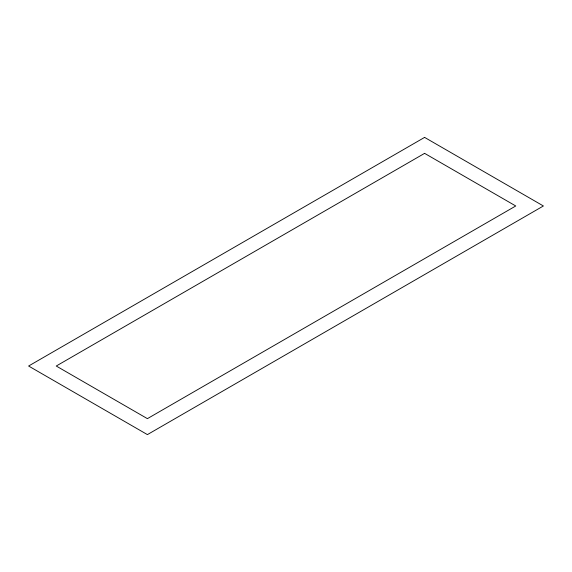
<?xml version="1.0" encoding="UTF-8"?>
<svg xmlns="http://www.w3.org/2000/svg" width="572" height="572" viewBox="0 0 572 572"><rect width="100%" height="100%" fill="white"/><g stroke="black" fill="none" stroke-linecap="round" stroke-linejoin="round"><path stroke-width="0.86" d="M424.603 137.394L28.6 366.023L147.397 434.606L543.4 205.977L424.603 137.394M424.603 153.353L56.242 366.023L147.397 418.647L515.758 205.977L424.603 153.353"/></g></svg>
